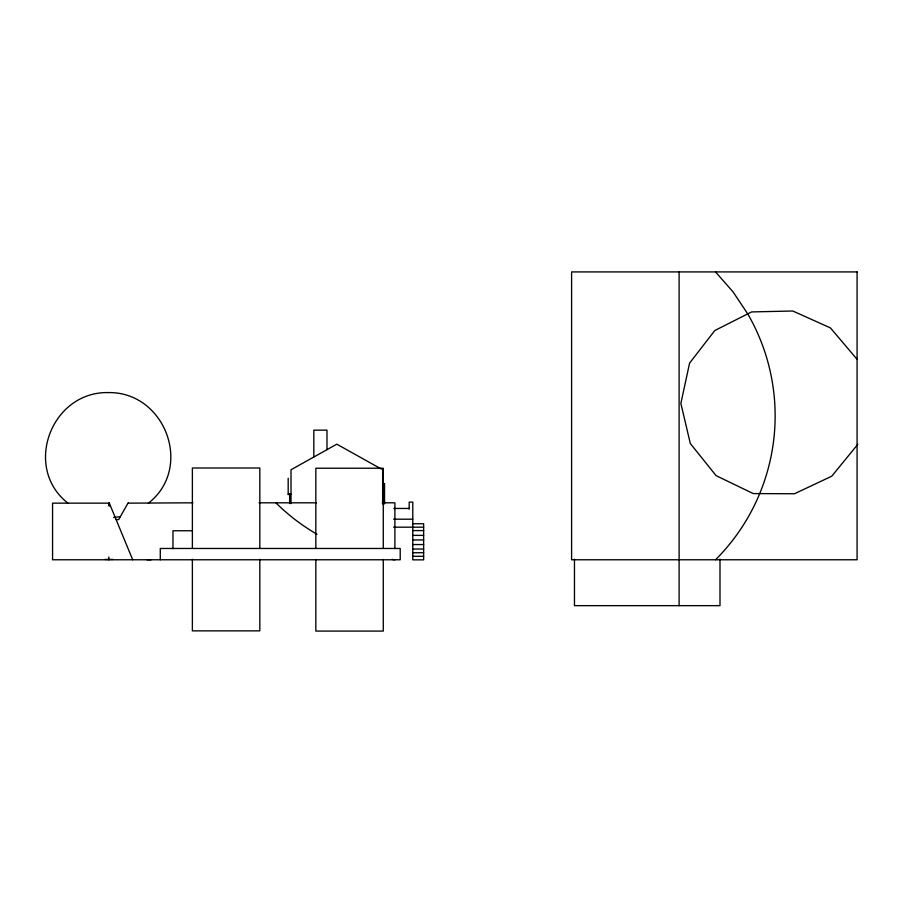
<?xml version="1.0" encoding="UTF-8"?>
<svg xmlns="http://www.w3.org/2000/svg" width="903" height="903" viewBox="0 0 903 903"><rect width="100%" height="100%" fill="white"/><g stroke="black" fill="none" stroke-linecap="round" stroke-linejoin="round"><path stroke-width="1.35" d="M108.845 559.77L108.868 557.004M128.17 502.813L118.677 519.597L116.013 519.597M857.85 444.287L831.753 476.197L794.471 493.76L753.249 493.58L716.124 475.667L690.321 443.531L680.862 403.404L689.587 363.119L714.804 330.521L751.601 311.93L792.811 311.004L830.41 327.891L857.082 359.326M148.34 503.219C193.75 467.923 165.305 391.575 108.236 392.579M108.112 392.579C51.042 391.575 22.598 467.923 68.007 503.219M113.586 517.532L120.359 516.651M382.635 483.59L384.531 483.59L384.531 503.919M288.181 494.167L291.003 494.167M289.649 494.494L288.181 494.494L288.181 478.229M192.892 502.813L128.17 503.152M259.026 502.813L316.501 502.813M382.251 502.813L394.893 502.813L394.893 548.652M393.821 508.445L409.194 508.445M393.595 519.191L412.784 519.191M412.705 523.751L423.642 523.751L423.642 559.849L412.784 559.849L412.784 502.113L409.194 502.113L409.194 509.145M393.595 527.183L423.642 527.183M412.784 530.58L423.642 530.58M192.35 530.75L172.97 530.75L172.97 548.719M412.784 535.377L423.642 535.377M412.784 539.938L423.642 539.938M412.784 544.554L423.642 544.554M412.784 549.013L423.642 549.013M412.784 552.738L423.642 552.738M412.784 556.293L423.642 556.293M104.917 559.431L112.988 559.431M146.997 559.77L151.015 559.77M381.427 469.086L336.819 444.174L291.003 469.763L291.003 503.614M715.526 271.916L733.078 291.929L747.876 314.075M132.696 559.77L109.184 502.813L109.184 505.906L109.184 503.152L52.566 503.152L52.566 559.77L400.21 559.77L400.21 548.471L160.282 548.471L160.282 559.77M719.996 559.183L719.996 605.653L574.466 605.653L574.466 559.183M679.101 271.916L679.101 605.653M383.278 548.256L383.278 468.228L315.836 468.228L315.836 548.256M383.278 559.488L383.278 631.084L315.836 631.084L315.836 559.488M382.635 469.763L382.635 503.919M326.976 449.671L326.976 430.144L313.815 430.144L313.815 457.02M289.649 494.167L289.649 503.614M259.816 548.031L259.816 468.002L192.373 468.002L192.373 548.031M259.816 559.262L259.816 630.858L192.373 630.858L192.373 559.262M394.893 559.77A200.014 200.014 0 0 1 392.116 559.442M316.942 534.204A200.014 200.014 0 0 1 275.9 502.813M715.526 559.77A203.547 203.547 0 0 0 759.649 493.738L759.694 493.614A203.457 203.457 0 0 0 747.853 314.086M857.082 271.916L571.599 271.916L571.599 559.77L857.082 559.77L857.082 271.916"/></g></svg>
